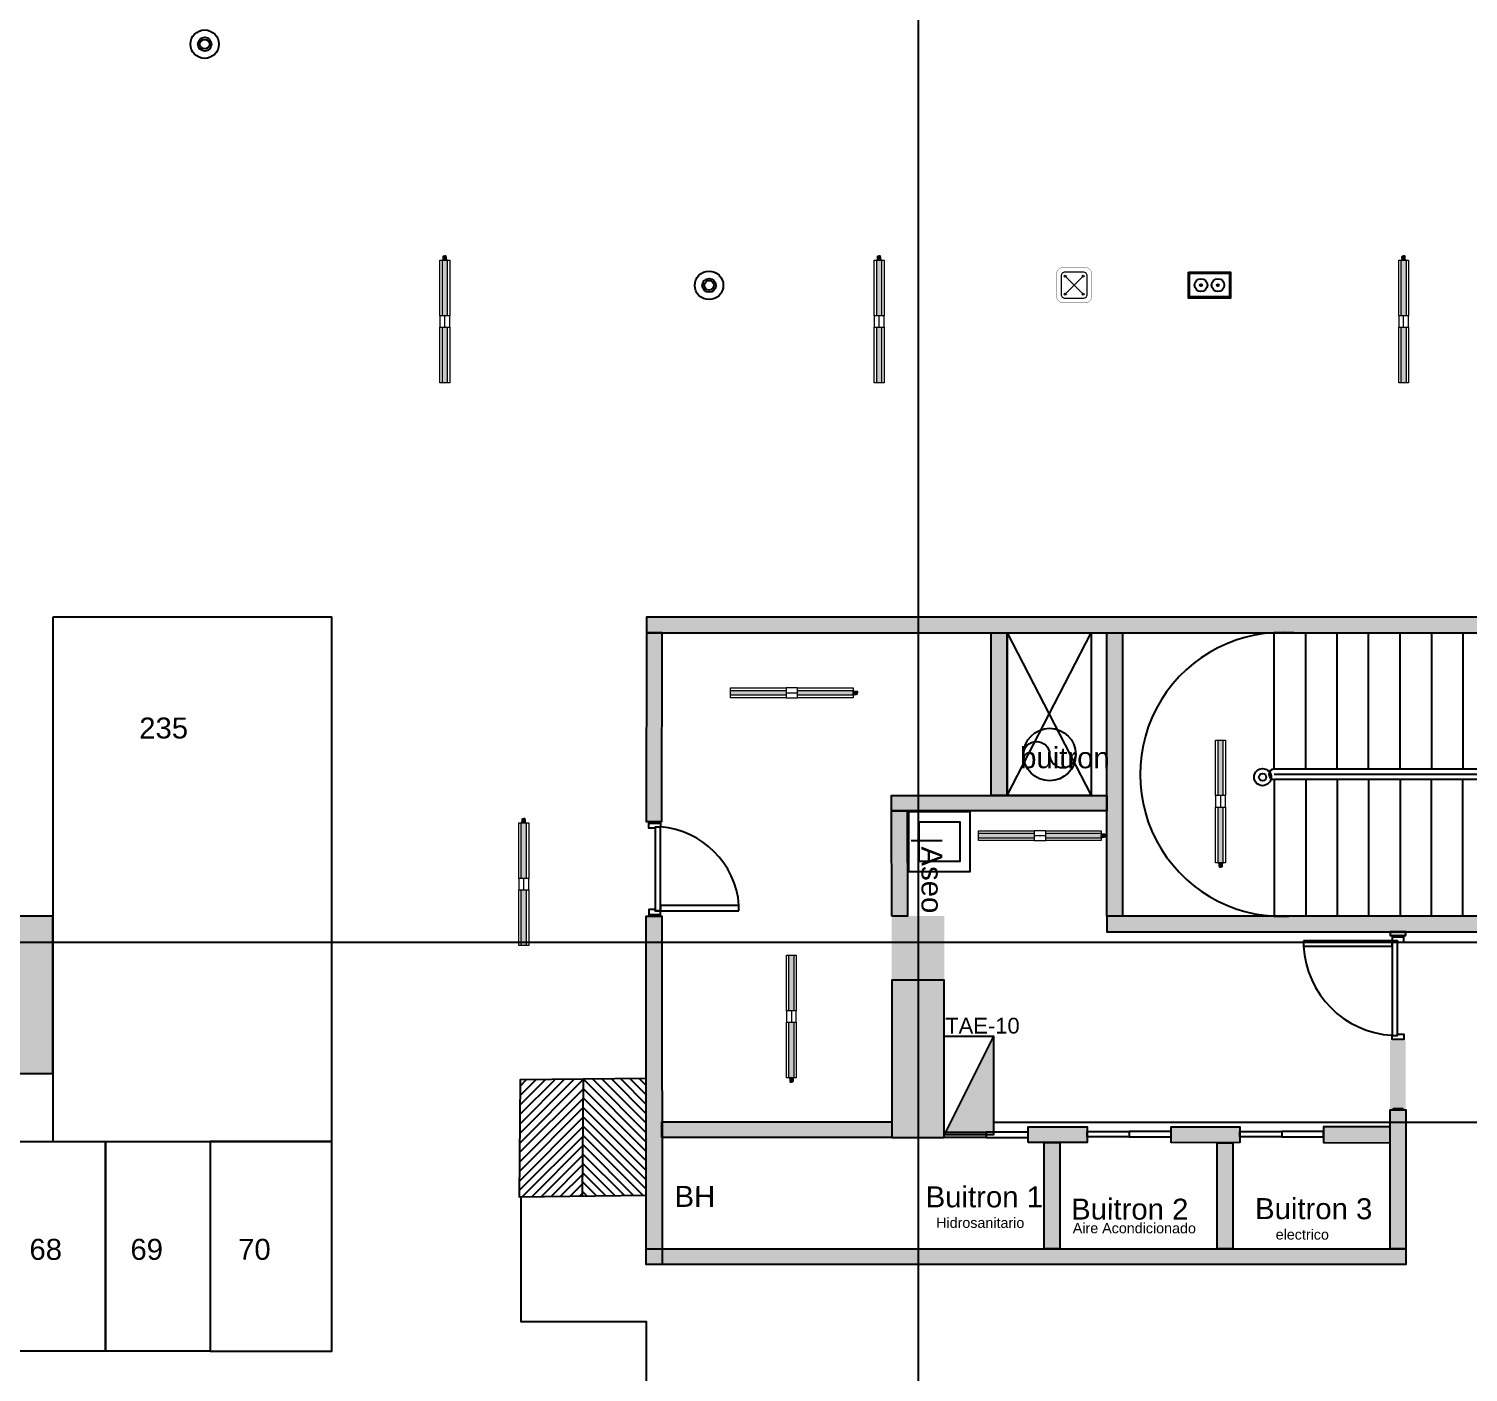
# Model space of a CAD drawing. Header units: metres. Extents: x 86 to 375, y -25 to 177.
# Drawn here: x 151.25 to 164.98, y 37.93 to 50.74 of the extents above; entities that cross this region are included whole.
import ezdxf
from ezdxf.lldxf.tags import DXFTag

# ---------------------------------------------------------------- set-up
doc = ezdxf.new("R2010")
doc.units = ezdxf.units.M
doc.linetypes.add('HIDDEN', pattern=[9.525, 6.35, -3.175])
doc.linetypes.add('LÍNEAS_OCULTASX2', pattern=[0.75, 0.5, -0.25])
for name, color, linetype, lineweight in [('-CN-GYD-ILUMINACIÓN', 3, 'Continuous', 20), ('-CN-GYD-TUBERÍA TOMACORRIENTE PVC', 86, 'Continuous', 18), ('Textos 1', 7, 'Continuous', 25)]:
    doc.layers.add(name, color=color, linetype=linetype, lineweight=lineweight)
doc.layers.add('-CN-GYD-VENTANA GRAFICA', color=7, linetype='Continuous', lineweight=5, true_color=0xa953a0)
for name, color, linetype in [('AIRE ACONDICIONADO', 50, 'Continuous'), ('GG_EMERGENCIA 03', 1, 'Continuous'), ('GG_PISO 2', 8, 'Continuous'), ('suiches', 3, 'Continuous'), ('TB', 7, 'Continuous'), ('TEXTOS DE MEDIDAS', 7, 'Continuous')]:
    doc.layers.add(name, color=color, linetype=linetype)
doc.styles.get("Standard").update_dxf_attribs({"font": 'arial.ttf'})
tags = doc.linetypes.add('EMT_LINE', pattern='A,0.5,-0.2,["EMT",Standard,S=0.1,R=0,X=-0.1,Y=-0.05],-0.25', length=0.95).pattern_tags.tags
tags[6] = DXFTag(74, 10)
pattern_1 = [(270, (73.633, -1.35), (10.40324, -6.00631), [1.50158, -10.51105]), (360, (73.6335, -2.101), (10.40324, 6.00631), [0.75079, -20.05569]), (360, (73.6335, -2.289), (10.40324, 6.00631), [0.60063, -20.20584]), (360, (73.6335, -1.9134), (10.40324, 6.00631), [0.60063, -20.20584]), (330, (73.633, -2.477), (10.40324, 6.00631), [0.4805, -11.53212]), (30, (73.633, -1.726), (4e-09, 12.01262), [0.4805, -11.53212])]
pattern_2 = [(135, (0.0614115, 0.1), (-0.00112253, -0.00112253), [])]

# ---------------------------------------------------------------- blocks, each defined once
blk = doc.blocks.new('GG_HERMETICA')
h = blk.add_hatch()
h.set_pattern_fill('SWAMP', color=252, scale=0.472938, angle=270)
h.set_pattern_definition(pattern_1)
h.paths.add_polyline_path([(-20, -30), (-20, 17), (-550, 17), (-550, -30)])
h = blk.add_hatch()
h.set_pattern_fill('SWAMP', color=252, scale=0.472938, angle=270)
h.set_pattern_definition(pattern_1)
h.paths.add_polyline_path([(620, -30), (620, 17), (90, 17), (90, -30)])
at = {"layer": '-CN-GYD-ILUMINACIÓN', "color": 1, "extrusion": (0, 0, -1)}
for p, q in [((-550, -53), (-550, 40)), ((-550, 40), (-525, 40)), ((-525, 40), (-20, 40)), ((90, 40), (620, 40)), ((620, 40), (620, -53)), ((-20, -53), (-550, -53)), ((594, -53), (90, -53)), ((620, -53), (594, -53))]:
    blk.add_line(p, q, dxfattribs=at)
at = {"layer": '-CN-GYD-ILUMINACIÓN', "color": 1}
for p, q in [((90, 40), (-20, 40)), ((-20, 40), (-20, -53)), ((90, -53), (90, 40)), ((622, 6), (620, 6)), ((620, 6), (620, -6)), ((622, 10), (623, 11)), ((622, 8), (622, 10)), ((622, 7), (622, 8)), ((622, 5), (622, 7)), ((622, -6), (622, 6)), ((623, 4), (622, 5)), ((622, -3), (623, 1)), ((623, 11), (623, 11)), ((623, 11), (630, 11)), ((623, 1), (623, 4)), ((623, 1), (623, 1)), ((630, 11), (630, 6)), ((630, 6), (631, 6)), ((631, 6), (631, 9)), ((631, 9), (639, 9)), ((639, 9), (639, 6)), ((639, 6), (640, 6)), ((640, 10), (650, 10)), ((640, 6), (640, 10)), ((650, 10), (652, 8)), ((652, 8), (656, 8)), ((656, 8), (658, 8)), ((658, 8), (661, 5)), ((661, 5), (661, -6)), ((-20, -6), (90, -6)), ((620, -19), (620, -6)), ((622, -19), (620, -19)), ((622, -6), (622, -3)), ((622, -6), (622, -9)), ((622, -6), (622, -19)), ((622, -9), (623, -13)), ((623, -17), (622, -18)), ((622, -18), (622, -19)), ((622, -19), (622, -21)), ((622, -21), (622, -22)), ((622, -22), (623, -24)), ((623, -13), (623, -14)), ((623, -14), (623, -17)), ((623, -24), (623, -24)), ((623, -24), (630, -24)), ((630, -24), (630, -19)), ((630, -19), (631, -19)), ((631, -19), (631, -22)), ((631, -22), (639, -22)), ((639, -22), (639, -19)), ((639, -19), (640, -19)), ((640, -19), (640, -22)), ((640, -22), (650, -22)), ((650, -22), (652, -20)), ((652, -20), (656, -20)), ((656, -20), (658, -20)), ((658, -20), (661, -17)), ((661, -17), (661, -6))]:
    blk.add_line(p, q, dxfattribs=at)
for points in [[(623, 4), (630, 4)], [(623, 1), (630, 1)], [(629, 11), (629, 4), (629, 1), (629, -6)], [(630, 6), (630, -6)], [(631, 6), (631, -6)], [(639, 2), (631, 2)], [(639, 6), (639, -6)], [(640, 6), (640, -6)], [(640, 1), (650, 1), (650, 3), (640, 3)], [(650, 3), (652, 5)], [(650, 1), (652, -3)], [(652, 8), (652, -6)], [(-20, -53), (90, -53)], [(623, -14), (630, -14)], [(623, -17), (630, -17)], [(629, -24), (629, -17), (629, -14), (629, -6)], [(630, -19), (630, -6)], [(631, -19), (631, -6)], [(639, -15), (631, -15)], [(639, -19), (639, -6)], [(640, -19), (640, -6)], [(640, -14), (650, -14), (650, -15), (640, -15)], [(650, -14), (652, -10)], [(650, -15), (652, -17)], [(652, -20), (652, -6)]]:
    blk.add_lwpolyline(points, dxfattribs=at)
at = {"color": 1}
for points in [[(-20, 17), (-20, -30), (-550, -30), (-550, 17)], [(620, 17), (620, -30), (90, -30), (90, 17)]]:
    blk.add_lwpolyline(points, close=True, dxfattribs=at)
blk = doc.blocks.new('O6C20-MDW')
at = {"layer": 'suiches'}
for radius in [129, 62.1, 43.1]:
    blk.add_circle((63166, 32657), radius, dxfattribs=at)
blk = doc.blocks.new('AU_SENSOR MOVIMIENTO')
at = {"color": 0}
for radius in [0.08, 0.034]:
    blk.add_circle((0, 0), radius, dxfattribs=at)
blk = doc.blocks.new('TB')
at = {"layer": 'TB'}
h = blk.add_hatch(color=256, dxfattribs=at)
h.dxf.hatch_style = 1
h.paths.add_polyline_path([(0.1564, 0), (-0.1564, 0.1562), (-0.1564, 0)])
blk.add_lwpolyline([(-0.1564, 0.1562), (0.1564, 0.1562), (0.1564, 0), (-0.1564, 0)], close=True, dxfattribs=at)
blk.add_lwpolyline([(0.1564, 0), (-0.1564, 0.1562)], dxfattribs=at)
blk = doc.blocks.new('A$Cc7fbbbd8')
at = {"layer": 'GG_EMERGENCIA 03', "ltscale": 0.3}
h = blk.add_hatch(dxfattribs=at)
h.set_pattern_fill('ANSI31', color=256, scale=0.0005, angle=90)
h.set_pattern_definition(pattern_2)
edge = h.paths.add_edge_path()
edge.add_arc((0.0614, 0.1404), 0.00475, 0, 360)
h = blk.add_hatch(dxfattribs=at)
h.set_pattern_fill('ANSI31', color=256, scale=0.0005, angle=90)
h.set_pattern_definition(pattern_2)
edge = h.paths.add_edge_path()
edge.add_arc((0.0614, 0.0596), 0.00475, 0, 360)
for points in [[(0, 0), (0, 0.2), (0.1228, 0.2), (0.1228, 0)], [(0.005, 0.005), (0.005, 0.195), (0.1178, 0.195), (0.1178, 0.005)]]:
    blk.add_lwpolyline(points, close=True, dxfattribs=at)
for centre, radius in [((0.0614, 0.1404), 0.0305), ((0.0614, 0.1404), 0.00475), ((0.0614, 0.0596), 0.0305), ((0.0614, 0.0596), 0.00475)]:
    blk.add_circle(centre, radius, dxfattribs=at)
blk = doc.blocks.new('Caja de paso')
at = {"layer": '-CN-GYD-TUBERÍA TOMACORRIENTE PVC', "const_width": 0.00173}
blk.add_lwpolyline([(-0.1111, 0.0667), (-0.1111, -0.0667, 0.414214), (-0.0667, -0.1111), (0.0667, -0.1111, 0.414214), (0.1111, -0.0667), (0.1111, 0.0667, 0.414214), (0.0667, 0.1111), (-0.0667, 0.1111, 0.414214)], format="xyb", close=True, dxfattribs=at)
at = {"layer": '-CN-GYD-TUBERÍA TOMACORRIENTE PVC'}
blk.add_lwpolyline([(-0.0566, -0.0819), (0.0566, -0.0819, 0.414214), (0.0819, -0.0566), (0.0819, 0.0566, 0.414214), (0.0566, 0.0819), (-0.0566, 0.0819, 0.414214), (-0.0819, 0.0566), (-0.0819, -0.0566, 0.414214)], format="xyb", close=True, dxfattribs=at)
at = {"layer": '-CN-GYD-TUBERÍA TOMACORRIENTE PVC', "linetype": 'LÍNEAS_OCULTASX2'}
for points in [[(-0.0566, 0.0566), (0.0566, -0.0566)], [(0.0566, 0.0566), (-0.0566, -0.0566)]]:
    blk.add_lwpolyline(points, dxfattribs=at)
at = {"layer": '-CN-GYD-TUBERÍA TOMACORRIENTE PVC'}
for centre in [(-0.0566, 0.0566), (0.0566, 0.0566), (-0.0566, -0.0566), (0.0566, -0.0566)]:
    blk.add_circle(centre, 0.00665, dxfattribs=at)

msp = doc.modelspace()

# ---------------------------------------------------------------- hatches: boundary and pattern name
at = {"layer": 'GG_PISO 2', "ltscale": 0.03}
h = msp.add_hatch(color=256, dxfattribs=at)
h.dxf.hatch_style = 1
h.paths.add_polyline_path([(168.52, 42.282), (167.587, 42.282), (167.587, 42.132), (168.52, 42.132)])
h.paths.add_polyline_path([(169.582, 44.982), (169.582, 41.544), (169.732, 41.544), (169.733, 44.982)])
h.paths.add_polyline_path([(169.52, 42.282), (169.582, 42.282), (169.582, 42.132), (169.52, 42.132)])
h.paths.add_polyline_path([(166.087, 42.282), (161.536, 42.282), (161.536, 42.132), (166.087, 42.132)])
h.paths.add_polyline_path([(164.386, 42.096), (164.386, 42.132), (164.236, 42.132), (164.236, 42.096)])
h.paths.add_polyline_path([(164.387, 39.769), (164.237, 39.769), (164.236, 41.094), (164.386, 41.094)])
h.paths.add_polyline_path([(164.236, 40.121), (164.236, 40.271), (163.603, 40.272), (163.603, 40.122)])
h.paths.add_polyline_path([(162.149, 40.121), (162.149, 40.271), (162.803, 40.272), (162.803, 40.122)])
h.paths.add_polyline_path([(160.785, 40.122), (160.785, 40.272), (161.349, 40.272), (161.349, 40.122)])
h.paths.add_polyline_path([(161.088, 39.769), (160.938, 39.769), (160.938, 40.122), (161.088, 40.122)])
h.paths.add_polyline_path([(162.737, 39.769), (162.587, 39.769), (162.587, 40.121), (162.737, 40.121)])
h.paths.add_polyline_path([(157.293, 40.171), (157.293, 40.321), (159.485, 40.321), (159.485, 40.171)])
h.paths.add_polyline_path([(157.144, 39.109), (157.142, 42.282), (157.292, 42.281), (157.292, 42.131), (157.293, 42.131), (157.294, 39.109)])
h.paths.add_polyline_path([(158.045, 39.769), (157.895, 39.769), (158.045, 39.769)])
h.paths.add_polyline_path([(157.146, 44.983), (157.141, 43.182), (157.291, 43.182), (157.296, 44.983)])
h.paths.add_polyline_path([(161.686, 42.282), (161.536, 42.282), (161.536, 43.284), (159.633, 43.284), (159.635, 42.282), (159.485, 42.282), (159.483, 43.433), (160.435, 43.433), (160.435, 44.982), (160.585, 44.982), (160.585, 43.433), (161.536, 43.433), (161.536, 44.982), (161.686, 44.982)])
h.paths.add_polyline_path([(162.486, 42.282), (162.636, 42.282), (162.636, 42.282)])
h.paths.add_polyline_path([(157.146, 44.982), (174.735, 44.982), (174.735, 45.132), (157.146, 45.132)])
h.paths.add_polyline_path([(178.43, 44.982), (176.533, 44.982), (176.533, 45.132), (178.43, 45.132)])
h.paths.add_polyline_path([(178.58, 87.982), (178.43, 87.982), (178.43, 37.199), (176.841, 37.199), (176.841, 39.212), (177.431, 39.213), (177.431, 39.363), (176.69, 39.363), (176.691, 35.599), (177.493, 35.599), (177.493, 35.749), (176.841, 35.749), (176.841, 37.049), (178.43, 37.049), (178.43, 34.257), (178.58, 34.257)])
h.paths.add_polyline_path([(157.946, 36.217), (157.972, 36.067), (157.294, 36.067), (157.294, 33.847), (157.144, 33.847), (157.144, 36.217)])
h.paths.add_polyline_path([(160.482, 36.217), (160.511, 36.067), (158.948, 36.067), (158.976, 36.217)])
h.paths.add_polyline_path([(162.7, 36.217), (162.728, 36.067), (161.485, 36.067), (161.513, 36.217)])
h.paths.add_polyline_path([(162.037, 33.847), (162.187, 33.847), (162.187, 33.873), (162.187, 36.067), (162.037, 36.067), (162.037, 33.873)])
h.paths.add_polyline_path([(163.739, 36.217), (163.713, 36.067), (164.336, 36.067), (164.336, 33.847), (164.487, 33.847), (164.487, 36.217)])
h.paths.add_polyline_path([(157.144, 33.697), (164.487, 33.697), (164.487, 33.847), (157.144, 33.847)])
h.paths.add_polyline_path([(138.525, 87.983), (138.525, 88.133), (133.699, 88.132), (133.699, 87.982)])
h.paths.add_polyline_path([(167.995, 84.827), (167.845, 84.827), (167.845, 87.982), (167.995, 87.982)])
h.paths.add_polyline_path([(167.133, 84.977), (166.983, 84.977), (166.983, 86.582), (167.133, 86.582)])
h.paths.add_polyline_path([(159.485, 84.827), (159.485, 84.977), (167.845, 84.977), (167.845, 84.827)])
h.paths.add_polyline_path([(166.983, 87.632), (166.983, 87.782)])
h.paths.add_polyline_path([(159.635, 85.974), (159.485, 85.974), (159.485, 86.582), (159.635, 86.582)])
h.paths.add_polyline_path([(159.635, 85.974), (159.485, 85.974), (159.485, 86.582), (159.635, 86.582)], flags=16)
h.paths.add_polyline_path([(159.635, 85.974), (159.485, 85.974), (159.485, 86.582), (159.635, 86.582)], flags=17)
h.paths.add_polyline_path([(164.236, 39.769), (164.237, 39.109), (162.737, 39.109), (162.737, 39.769), (162.587, 39.769), (162.587, 39.109), (161.088, 39.109), (161.088, 39.769), (160.938, 39.769), (160.938, 39.109), (157.144, 39.109), (157.144, 38.959), (164.387, 38.959), (164.387, 39.769)])
at = {"layer": 'GG_PISO 2'}
h = msp.add_hatch(color=256, dxfattribs=at)
h.paths.add_polyline_path([(136.284, 87.582), (136.284, 88.082), (135.585, 88.082), (135.585, 87.582)])
h.paths.add_polyline_path([(178.581, 87.582), (178.581, 88.082), (177.88, 88.082), (177.88, 87.582)])
h.paths.add_polyline_path([(171.882, 87.582), (171.882, 88.082), (171.182, 88.082), (171.182, 87.582)])
h.paths.add_polyline_path([(151.485, 86.582), (150.985, 86.582), (150.985, 88.082), (151.485, 88.082)])
h.paths.add_polyline_path([(143.985, 86.582), (143.485, 86.582), (143.485, 88.082), (143.985, 88.082)])
h.paths.add_polyline_path([(167.483, 86.582), (166.983, 86.582), (166.983, 88.082), (167.483, 88.082)])
h.paths.add_polyline_path([(159.985, 86.582), (159.485, 86.582), (159.485, 88.082), (159.985, 88.082)])
h.paths.add_polyline_path([(136.084, 77.507), (136.084, 78.107), (135.584, 78.107), (135.585, 77.507)])
h.paths.add_polyline_path([(178.581, 77.507), (178.581, 78.107), (178.081, 78.107), (178.081, 77.507)])
h.paths.add_polyline_path([(171.78, 77.557), (171.78, 78.057), (171.081, 78.057), (171.081, 77.557)])
h.paths.add_polyline_path([(167.983, 78.057), (167.983, 77.557), (166.483, 77.557), (166.483, 78.057)])
h.paths.add_polyline_path([(151.985, 78.057), (151.985, 77.557), (150.485, 77.557), (150.485, 78.057)])
h.paths.add_polyline_path([(158.985, 78.057), (158.985, 77.557), (160.485, 77.557), (160.485, 78.057)])
h.paths.add_polyline_path([(142.985, 78.057), (142.985, 77.557), (144.485, 77.557), (144.485, 78.057)])
h.paths.add_polyline_path([(136.084, 69.507), (136.084, 70.107), (135.585, 70.107), (135.585, 69.507)])
h.paths.add_polyline_path([(178.581, 69.507), (178.581, 70.107), (178.081, 70.107), (178.081, 69.507)])
h.paths.add_polyline_path([(171.78, 69.557), (171.78, 70.057), (171.181, 70.057), (171.181, 69.557)])
h.paths.add_polyline_path([(167.983, 70.057), (167.983, 69.557), (166.483, 69.557), (166.483, 70.057)])
h.paths.add_polyline_path([(151.985, 70.057), (151.985, 69.557), (150.485, 69.557), (150.485, 70.057)])
h.paths.add_polyline_path([(158.985, 70.057), (158.985, 69.557), (160.485, 69.557), (160.485, 70.057)])
h.paths.add_polyline_path([(142.985, 70.057), (142.985, 69.557), (144.485, 69.557), (144.485, 70.057)])
h.paths.add_polyline_path([(136.087, 59.407), (136.084, 60.007), (135.585, 60.007), (135.588, 59.407)])
h.paths.add_polyline_path([(178.58, 59.407), (178.581, 60.007), (178.081, 60.007), (178.08, 59.407)])
h.paths.add_polyline_path([(171.78, 59.457), (171.78, 59.957), (171.181, 59.957), (171.181, 59.457)])
h.paths.add_polyline_path([(167.983, 59.957), (167.983, 59.457), (166.483, 59.457), (166.483, 59.957)])
h.paths.add_polyline_path([(151.985, 59.957), (151.985, 59.457), (150.485, 59.457), (150.485, 59.957)])
h.paths.add_polyline_path([(158.985, 59.957), (158.985, 59.457), (160.485, 59.457), (160.485, 59.957)])
h.paths.add_polyline_path([(142.985, 59.957), (142.985, 59.457), (144.485, 59.457), (144.485, 59.957)])
h.paths.add_polyline_path([(178.581, 51.412), (178.581, 52.007), (178.08, 52.007), (178.081, 51.412)])
h.paths.add_polyline_path([(171.881, 51.457), (171.881, 51.957), (171.182, 51.957), (171.182, 51.457)])
h.paths.add_polyline_path([(136.284, 51.457), (136.284, 51.957), (135.585, 51.957), (135.585, 51.457)])
h.paths.add_polyline_path([(167.983, 51.957), (167.983, 51.457), (166.483, 51.457), (166.483, 51.957)])
h.paths.add_polyline_path([(151.985, 51.957), (151.985, 51.457), (150.485, 51.457), (150.485, 51.957)])
h.paths.add_polyline_path([(158.985, 51.957), (158.985, 51.457), (160.485, 51.457), (160.485, 51.957)])
h.paths.add_polyline_path([(142.985, 51.957), (142.985, 51.457), (144.485, 51.457), (144.485, 51.957)])
h.paths.add_polyline_path([(178.577, 41.732), (178.581, 42.332), (178.081, 42.332), (178.076, 41.732)])
h.paths.add_polyline_path([(171.881, 41.782), (171.881, 42.282), (171.182, 42.282), (171.182, 41.782)])
h.paths.add_polyline_path([(159.985, 40.171), (159.985, 42.282), (159.485, 42.282), (159.485, 40.171)])
h.paths.add_polyline_path([(136.284, 41.782), (136.284, 42.282), (135.585, 42.282), (135.585, 41.782)])
h.paths.add_polyline_path([(166.087, 42.282), (167.587, 42.282), (167.587, 41.782), (166.087, 41.782)])
h.paths.add_polyline_path([(143.985, 40.782), (143.985, 42.282), (143.485, 42.282), (143.485, 40.782)])
h.paths.add_polyline_path([(151.485, 40.782), (151.485, 42.282), (150.985, 42.282), (150.985, 40.782)])
h.paths.add_polyline_path([(178.581, 33.757), (178.581, 34.257), (177.881, 34.257), (177.881, 33.757)])
h.paths.add_polyline_path([(171.981, 33.757), (171.981, 34.257), (171.281, 34.257), (171.281, 33.757)])
h.paths.add_polyline_path([(136.285, 33.757), (136.285, 34.257), (135.585, 34.257), (135.585, 33.757)])
h.paths.add_polyline_path([(166.983, 33.757), (166.983, 36.157), (167.483, 36.157), (167.483, 33.757)])
h.paths.add_polyline_path([(159.485, 36.157), (159.485, 33.757), (159.985, 33.757), (159.985, 36.157)])
h.paths.add_polyline_path([(150.985, 36.157), (150.985, 33.757), (151.485, 33.757), (151.485, 36.157)])
h.paths.add_polyline_path([(143.985, 36.157), (143.985, 33.757), (143.485, 33.757), (143.485, 36.157)])
h = msp.add_hatch(dxfattribs=at)
h.set_pattern_fill('ANSI31', color=256, scale=0.02, style=0)
h.set_pattern_definition([(45, (271.67129, 3445.051), (-0.0449012806, 0.0449012806), [])])
h.paths.add_polyline_path([(156.542, 40.724), (155.941, 40.719), (155.932, 39.606), (156.533, 39.612)])
h = msp.add_hatch(dxfattribs=at)
h.set_pattern_fill('ANSI31', color=256, scale=0.02, angle=90, style=0)
h.set_pattern_definition([(135, (271.512344, 3444.491073), (-0.0449012806, -0.0449012806), [])])
h.paths.add_polyline_path([(156.542, 40.725), (157.143, 40.732), (157.144, 39.62), (156.533, 39.611)])

# ---------------------------------------------------------------- linework, layer by layer
at = {"layer": 'AIRE ACONDICIONADO', "linetype": 'EMT_LINE', "ltscale": 20, "const_width": 0.02}
msp.add_lwpolyline([(160.453, 40.316), (167.547, 40.316)], dxfattribs=at)
at = {"layer": 'GG_PISO 2'}
for p, q in [((159.735, 88.929), (159.735, 30.792)), ((163.132, 43.683), (163.132, 44.983)), ((163.132, 43.683), (163.132, 44.983)), ((163.432, 43.683), (163.432, 44.983)), ((163.732, 43.683), (163.732, 44.983)), ((164.032, 43.683), (164.032, 44.983)), ((164.332, 43.683), (164.332, 44.983)), ((164.632, 44.983), (164.632, 43.683)), ((164.932, 44.983), (164.932, 43.683)), ((167.032, 43.683), (163.132, 43.683)), ((167.032, 43.633), (163.132, 43.633)), ((167.032, 43.583), (163.132, 43.583)), ((163.132, 43.583), (163.132, 42.283)), ((163.432, 43.583), (163.432, 42.283)), ((163.732, 43.583), (163.732, 42.283)), ((164.032, 43.583), (164.032, 42.283)), ((164.332, 43.583), (164.332, 42.283)), ((164.632, 42.283), (164.632, 43.583)), ((164.932, 42.283), (164.932, 43.583)), ((159.67, 43.002), (159.966, 43.002)), ((134.414, 42.032), (179.217, 42.032)), ((156.542, 40.725), (156.533, 39.612))]:
    msp.add_line(p, q, dxfattribs=at)
at = {"layer": 'GG_PISO 2', "ltscale": 0.1}
for p, q in [((160.585, 44.982), (161.385, 43.433)), ((160.585, 43.433), (161.385, 44.982))]:
    msp.add_line(p, q, dxfattribs=at)
at = {"layer": 'GG_PISO 2'}
for points in [[(151.485, 45.132), (151.485, 40.132), (154.144, 40.132), (154.144, 45.132)], [(157.146, 44.982), (174.735, 44.982), (174.735, 45.132), (157.146, 45.132)], [(157.146, 44.983), (157.141, 43.182), (157.291, 43.182), (157.296, 44.983)], [(160.585, 43.433), (160.434, 43.433), (160.434, 44.982), (160.585, 44.982)], [(161.686, 42.282), (161.536, 42.282), (161.536, 44.982), (161.686, 44.982)], [(159.483, 43.284), (159.483, 43.433), (161.536, 43.433), (161.536, 43.284)], [(159.485, 42.282), (159.483, 43.284), (159.633, 43.284), (159.635, 42.282)], [(159.644, 42.708), (160.233, 42.708), (160.233, 43.276), (159.644, 43.276)], [(157.229, 42.333), (157.28, 42.333), (157.28, 43.131), (157.229, 43.131)], [(157.229, 42.333), (157.28, 42.333), (157.28, 43.131), (157.229, 43.131)], [(159.742, 42.805), (160.136, 42.805), (160.136, 43.178), (159.742, 43.178)], [(151.485, 40.782), (151.485, 42.282), (150.985, 42.282), (150.985, 40.782)], [(157.144, 38.959), (157.142, 42.282), (157.292, 42.282), (157.295, 38.959)], [(166.087, 42.282), (161.536, 42.282), (161.536, 42.132), (166.087, 42.132)], [(164.386, 42.096), (164.386, 42.132), (164.236, 42.132), (164.236, 42.096)], [(164.306, 42.045), (164.255, 42.045), (164.255, 41.144), (164.306, 41.144)], [(159.985, 40.171), (159.985, 41.671), (159.485, 41.671), (159.485, 40.171)], [(157.143, 40.732), (155.941, 40.719), (155.932, 39.606), (157.144, 39.619)], [(164.387, 39.109), (164.237, 39.109), (164.236, 40.434), (164.386, 40.434)], [(157.293, 40.171), (157.293, 40.321), (159.485, 40.321), (159.485, 40.171)], [(160.385, 40.222), (160.385, 40.171), (159.985, 40.171), (159.985, 40.222)], [(160.385, 40.222), (160.385, 40.171), (160.785, 40.171), (160.785, 40.222)], [(160.785, 40.122), (160.785, 40.272), (161.349, 40.272), (161.349, 40.122)], [(161.749, 40.228), (161.749, 40.178), (161.349, 40.178), (161.349, 40.228)], [(161.749, 40.228), (161.749, 40.178), (162.149, 40.178), (162.149, 40.228)], [(162.149, 40.121), (162.149, 40.271), (162.803, 40.272), (162.803, 40.122)], [(163.203, 40.228), (163.203, 40.178), (162.803, 40.178), (162.803, 40.228)], [(163.203, 40.228), (163.203, 40.178), (163.603, 40.178), (163.603, 40.228)], [(164.236, 40.121), (164.236, 40.271), (163.603, 40.272), (163.603, 40.122)], [(151.985, 38.132), (150.985, 38.132), (150.985, 40.132), (151.985, 40.132)], [(152.985, 38.132), (151.985, 38.132), (151.985, 40.132), (152.985, 40.132)], [(152.985, 38.132), (154.144, 38.132), (154.144, 40.132), (152.985, 40.132)], [(161.088, 39.109), (160.938, 39.109), (160.938, 40.122), (161.088, 40.122)], [(162.737, 39.109), (162.587, 39.109), (162.587, 40.121), (162.737, 40.121)], [(157.144, 39.109), (164.387, 39.109), (164.387, 38.959), (157.144, 38.959)]]:
    msp.add_lwpolyline(points, close=True, dxfattribs=at)
at = {"layer": 'GG_PISO 2', "ltscale": 0.1}
msp.add_lwpolyline([(161.385, 43.433), (160.585, 43.433), (160.585, 44.982), (161.385, 44.982)], close=True, dxfattribs=at)
msp.add_lwpolyline([(160.74, 43.822, -1), (160.99, 43.822, 1), (161.24, 43.822)], format="xyb", dxfattribs=at)
at = {"layer": 'GG_PISO 2'}
for points in [[(157.229, 43.119), (157.167, 43.119), (157.167, 43.169), (157.28, 43.169), (157.28, 43.131), (157.229, 43.131), (157.229, 43.119)], [(157.229, 43.119), (157.167, 43.119), (157.167, 43.169), (157.28, 43.169), (157.28, 43.131), (157.229, 43.131), (157.229, 43.119)], [(157.267, 43.182), (157.267, 43.169), (157.18, 43.169), (157.18, 43.182)], [(157.267, 43.182), (157.267, 43.169), (157.18, 43.169), (157.18, 43.182)], [(157.229, 42.345), (157.167, 42.345), (157.167, 42.295), (157.28, 42.295), (157.28, 42.333), (157.229, 42.333), (157.229, 42.345)], [(157.229, 42.345), (157.167, 42.345), (157.167, 42.295), (157.28, 42.295), (157.28, 42.333), (157.229, 42.333), (157.229, 42.345)], [(157.267, 42.282), (157.267, 42.295), (157.18, 42.295), (157.18, 42.282)], [(157.267, 42.282), (157.267, 42.295), (157.18, 42.295), (157.18, 42.282)], [(164.306, 42.033), (164.368, 42.033), (164.368, 42.083), (164.255, 42.083), (164.255, 42.045), (164.306, 42.045), (164.306, 42.033)], [(164.268, 42.096), (164.268, 42.083), (164.355, 42.083), (164.355, 42.096)], [(164.306, 41.157), (164.368, 41.157), (164.368, 41.106), (164.255, 41.106), (164.255, 41.144), (164.306, 41.144), (164.306, 41.157)], [(164.268, 40.434), (164.268, 40.446), (164.355, 40.446), (164.355, 40.434)], [(155.946, 39.612), (155.946, 38.416), (157.144, 38.416), (157.144, 36.217)]]:
    msp.add_lwpolyline(points, dxfattribs=at)
at = {"layer": 'GG_PISO 2', "linetype": 'HIDDEN'}
for points in [[(157.28, 42.383), (157.28, 42.333), (158.027, 42.333), (158.027, 42.383)], [(157.28, 42.383), (157.28, 42.333), (158.027, 42.333), (158.027, 42.383)], [(164.255, 41.995), (164.255, 42.045), (163.411, 42.045), (163.411, 41.995)]]:
    msp.add_lwpolyline(points, close=True, dxfattribs=at)
at = {"layer": 'GG_PISO 2', "ltscale": 0.1}
msp.add_circle((160.99, 43.822), 0.25, dxfattribs=at)
at = {"layer": 'GG_PISO 2'}
for centre, radius, start, end in [((163.207, 43.632), 1.354, 85.3087, 274.6913), ((163.132, 43.633), 0.05, 90, 270), ((157.217, 42.321), 0.813, 4.4044, 85.5422), ((157.217, 42.321), 0.813, 4.4044, 85.5422), ((164.309, 42.042), 0.899, 183.0173, 266.5688)]:
    msp.add_arc(centre, radius, start, end, dxfattribs=at)

# ---------------------------------------------------------------- block references
at = {"layer": '-CN-GYD-VENTANA GRAFICA', "xscale": 0.001, "yscale": 0.001, "zscale": 0.001}
for p, rotation in [((155.216, 47.917), 90), ((159.358, 47.917), 90), ((164.36, 47.917), 90), ((162.626, 43.41), 270), ((155.969, 42.551), 90), ((158.534, 41.359), 270)]:
    msp.add_blockref('GG_HERMETICA', p, dxfattribs=dict(at, rotation=rotation))
at = {"layer": '-CN-GYD-VENTANA GRAFICA', "linetype": 'Continuous', "ltscale": 10, "xscale": 1.523145158877299, "yscale": 1.523145158877299, "zscale": 1.523145158877299}
msp.add_blockref('Caja de paso', (161.224, 48.298), dxfattribs=at)
at = {"layer": '-CN-GYD-VENTANA GRAFICA', "xscale": 0.001, "yscale": 0.001, "zscale": 0.001}
for p in [(158.496, 44.417), (160.863, 43.056)]:
    msp.add_blockref('GG_HERMETICA', p, dxfattribs=at)
at = {"layer": 'GG_PISO 2', "xscale": 1.021946361346669, "yscale": 1.021946361346669, "zscale": 1.021946361346669, "rotation": 180}
msp.add_blockref('AU_SENSOR MOVIMIENTO', (163.021, 43.607), dxfattribs=at)
at = {"layer": 'suiches', "lineweight": 0, "xscale": 0.00105193048980394, "yscale": 0.00105193048980394, "zscale": 0.00105193048980394}
for p in [(86.486, 16.243), (91.296, 13.943)]:
    msp.add_blockref('O6C20-MDW', p, dxfattribs=at)
at = {"layer": 'TB', "xscale": 3, "yscale": 3, "zscale": 1.5, "rotation": 90}
msp.add_blockref('TB', (160.454, 40.666), dxfattribs=at)
at = {"layer": 'Textos 1', "xscale": 2, "yscale": 2, "zscale": 2, "rotation": 270}
msp.add_blockref('A$Cc7fbbbd8', (162.314, 48.421), dxfattribs=at)

# ---------------------------------------------------------------- texts
at = {"layer": 'GG_PISO 2'}
for s, height, rotation, p in [('buitron', 0.2, 359.9331, (160.709, 43.692)), ('Aseo', 0.2, 270.0669, (159.768, 42.945)), ('BH', 0.2, 359.9331, (157.413, 39.509)), ('Buitron 1', 0.2, 359.9331, (159.808, 39.505)), ('Buitron 2', 0.2, 359.9331, (161.195, 39.388)), ('Buitron 3 ', 0.2, 359.9331, (162.949, 39.392)), ('Hidrosanitario', 0.09752, 359.9331, (159.908, 39.309)), ('Aire Acondicionado', 0.09752, 359.9331, (161.211, 39.258)), ('electrico', 0.0975, 359.9331, (163.146, 39.197))]:
    msp.add_text(s, height=height, rotation=rotation, dxfattribs=at).set_placement(p)
at = {"layer": 'GG_PISO 2', "char_height": 0.2}
for s, width, insert, attachment_point, rotation in [('235', 2.00679, (152.308, 44.175), 1, 360), ('68', 0.89145, (151.261, 39.001), 7, 0), ('69', 0.89145, (152.224, 39.001), 7, 0), ('70', 0.89145, (153.251, 39.001), 7, 0)]:
    msp.add_mtext_dynamic_manual_height_columns(s, width=width, gutter_width=5, heights=[0], dxfattribs=dict(at, insert=insert, attachment_point=attachment_point, rotation=rotation))
at = {"layer": 'TEXTOS DE MEDIDAS', "insert": (159.994, 41.312), "char_height": 0.15, "width": 0.57039, "attachment_point": 1}
msp.add_mtext('\\A1;TAE-10', dxfattribs=at)

doc.saveas('drawing.dxf')
